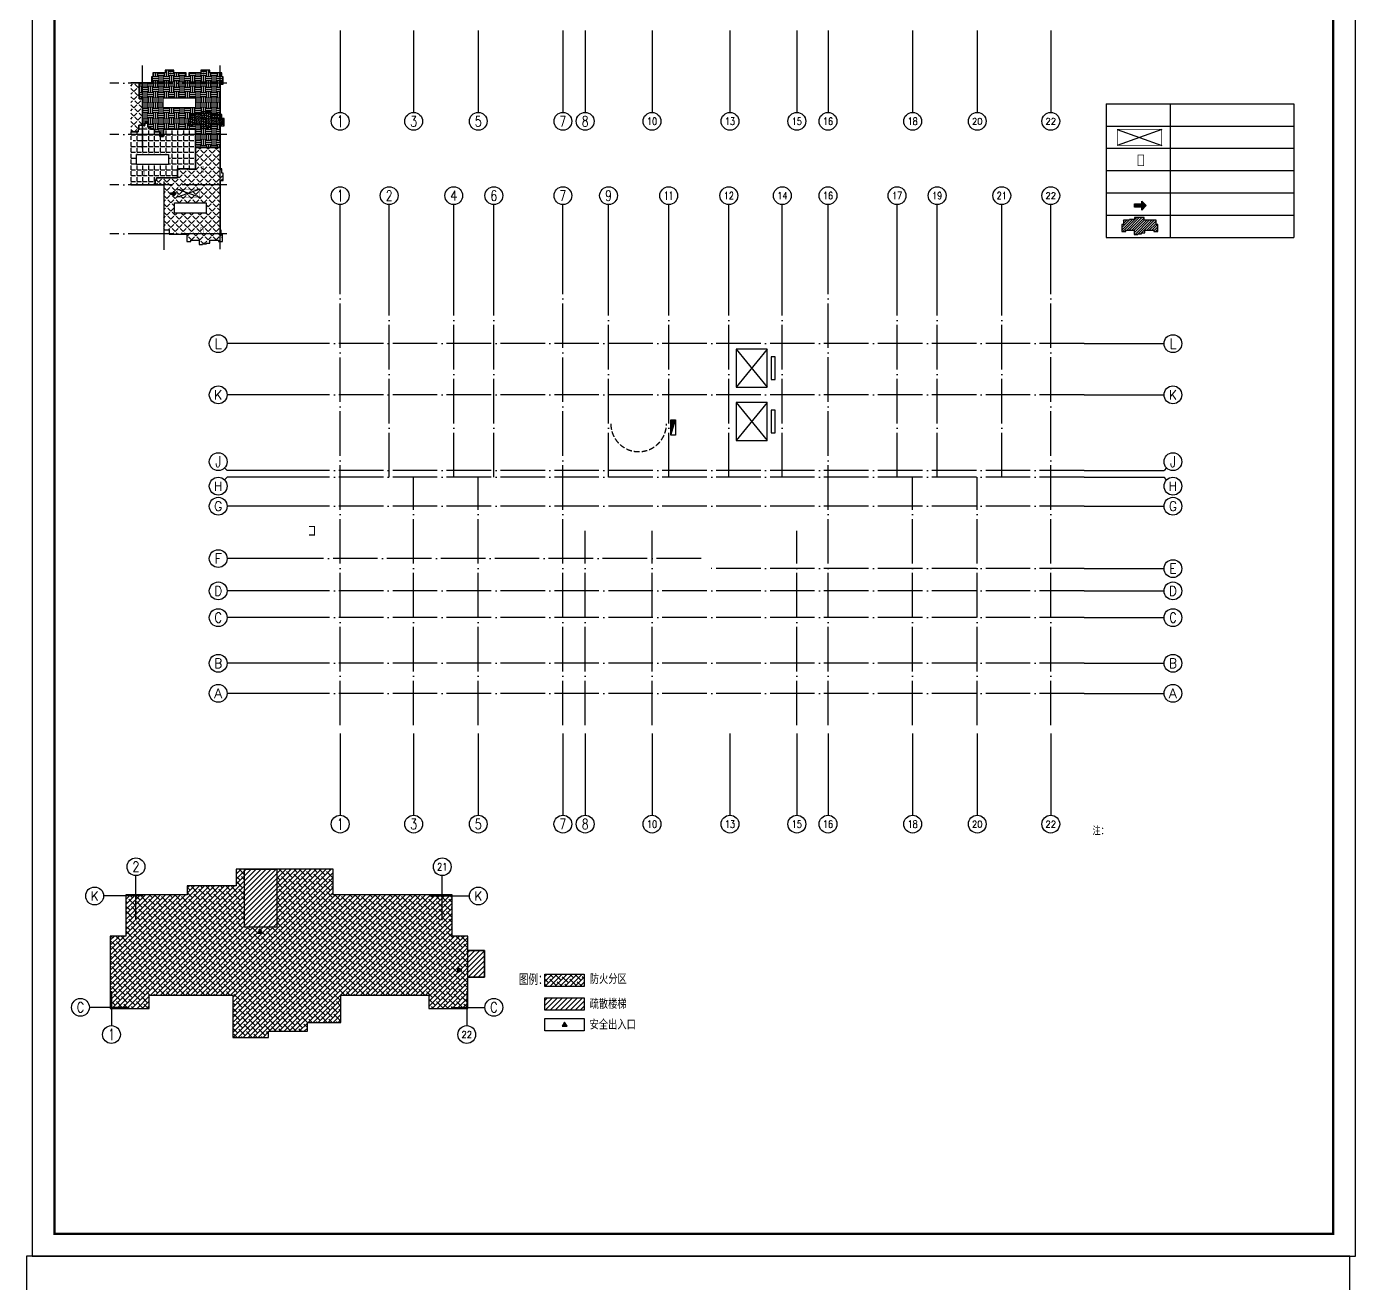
# Model space of a CAD drawing. Extents: x 115549 to 768939, y -502199 to 402497.
# Drawn here: x 181745 to 241397, y 198372 to 254796 of the extents above; entities that cross this region are included whole.
import ezdxf
from ezdxf.enums import TextEntityAlignment as Align

# ---------------------------------------------------------------- set-up
doc = ezdxf.new("R2010")
doc.units = 0
doc.header["$LTSCALE"] = 1000
doc.header["$MEASUREMENT"] = 0
for name, pattern in [('__DASH', [0.35, 0.25, -0.1]), ('_DASH', [0.6, 0.4, -0.2]), ('ACAD_ISO05W100', [34, 24, -3, 0.5, -3, 0.5, -3]), ('DOTE', [2.42, 2, -0.2, 0.02, -0.2])]:
    doc.linetypes.add(name, pattern=pattern)
for name, color, linetype in [('00--car', 8, 'Continuous'), ('AXIS', 3, 'Continuous'), ('AXIS_TEXT', 7, 'Continuous'), ('DOTE', 16, 'DOTE'), ('EQUIP_消火栓', 7, 'Continuous'), ('EVTR', 2, 'Continuous'), ('F防火分区线', 6, 'Continuous'), ('PUB_TEXT', 7, 'Continuous'), ('PUB_TITLE', 4, 'Continuous'), ('地库文字', 7, 'Continuous'), ('建筑-填充', 8, 'Continuous'), ('建筑-房间名称', 3, 'Continuous'), ('建筑-看线', 33, 'Continuous'), ('疏散出入口', 51, 'Continuous'), ('窗口线', 7, 'Continuous'), ('防火分区示意图', 2, 'Continuous')]:
    doc.layers.add(name, color=color, linetype=linetype)
doc.layers.add('_0', color=7, linetype='Continuous', lineweight=9)
doc.layers.add('WALL', color=150, linetype='Continuous', lineweight=30)
doc.styles.add('22#-平立剖面图_t3$0$X', font='HNSJY-07', dxfattribs={"width": 0.8, "bigfont": 'HNSJY-HZ'})
doc.styles.add('_TCH_AXIS', font='COMPLEX', dxfattribs={"bigfont": 'GBCBIG'})
doc.styles.add('COMPLEX', font='COMPLEX')
doc.styles.add('HNSJY', font='hnsjy-07.shx', dxfattribs={"width": 0.8, "bigfont": 'hnsjy-hz.shx'})
pattern_1 = [(45, (4767.48, 71213.71), (-112.2532, 112.2532), [])]
pattern_2 = [(45, (86910.14, 115567.22), (-185.2178, 185.2178), [190.5, -71.4375]), (135, (86910.14, 115567.22), (-185.2178, -185.2178), [190.5, -71.4375])]

# ---------------------------------------------------------------- blocks, each defined once
blk = doc.blocks.new('_AXISO')
blk.add_circle((0, 0), 0.5)
at = {"layer": 'AXIS_TEXT', "style": 'COMPLEX', "width": 1.041667}
blk.add_attdef('A', text='', height=0.56, dxfattribs=at).set_placement((-0.25, -0.28), (0.25, -0.28), align=Align.FIT)
blk = doc.blocks.new('$TwtSys$00000434')
for p, q in [((-0.5, 0.5), (-0.5, -0.5)), ((-0.5, -0.5), (0.5, 0.5)), ((0.5, 0.5), (-0.5, 0.5)), ((0.5, -0.5), (0.5, 0.5)), ((-0.5, -0.5), (0.5, -0.5))]:
    blk.add_line(p, q)
blk.add_solid([(0.5, -0.5), (0.5, 0.5), (-0.5, -0.5)])

msp = doc.modelspace()

# ---------------------------------------------------------------- hatches: boundary and pattern name
at = {"layer": '00--car'}
h = msp.add_hatch(dxfattribs=at)
h.set_pattern_fill('EARTH', color=8, scale=75)
h.set_pattern_definition([(0, (85031.66, 96166.95), (238.125, 238.125), [238.125, -238.125]), (0, (85031.66, 96256.25), (238.125, 238.125), [238.125, -238.125]), (0, (85031.66, 96345.55), (238.125, 238.125), [238.125, -238.125]), (90, (85061.43, 96375.3), (-238.125, 238.125), [238.125, -238.125]), (90, (85150.72, 96375.3), (-238.125, 238.125), [238.125, -238.125]), (90, (85240.02, 96375.3), (-238.125, 238.125), [238.125, -238.125])])
h.paths.add_polyline_path([(187880.1, 251601), (189325.1, 251601), (189325.1, 251142.3), (187880.1, 251142.3)], flags=16)
h.paths.add_polyline_path([(190445.5, 252213.9), (190574.6, 252213.9), (190574.6, 252538.9), (190509.6, 252538.9), (190509.6, 252723.9), (189974.6, 252723.9), (189974.6, 252843.9), (189569.6, 252843.9), (189569.6, 252723.9), (189022.1, 252723.9), (189022.1, 252543.9), (188907.1, 252543.9), (188907.1, 252723.9), (188354.6, 252723.9), (188354.6, 252838.9), (187959.6, 252838.9), (187959.6, 252723.9), (187407.1, 252723.9), (187407.1, 252543.9), (187354.6, 252543.9), (187354.6, 252262.9), (186795.6, 252262.9), (186795.6, 251557.9), (186950.6, 251557.9), (186950.6, 250448.9), (186943, 250448.9), (186943, 250376.6), (187013, 250376.4), (187013, 250351.6), (187053, 250351.6), (187053, 250486.1), (187193, 250486.1), (187193, 250276.4), (187303, 250276.4), (187303, 250187.9), (187493, 250187.9), (187493, 250066.5), (187728, 250066.4), (187728, 249861.5), (187895.6, 249861.6), (187895.6, 250187.9), (189335.6, 250187.9), (189335.6, 249372.9), (190445.5, 249372.9), (190445.5, 250342.9), (190618.1, 250342.9), (190618.1, 250667.9), (190508.1, 250667.9), (190508.1, 250852.9), (190445.5, 250852.9)])
h = msp.add_hatch(dxfattribs=at)
h.set_pattern_fill('ANGLE', color=8, scale=75, angle=45)
h.set_pattern_definition(pattern_2)
h.paths.add_polyline_path([(186427.3, 252262.9), (186427.3, 250066.4), (186753, 250066.4), (186753, 250156.6), (186780.5, 250156.6), (186780.5, 250376.6), (186943, 250376.6), (186943, 250448.9), (186950.6, 250448.9), (186950.6, 251557.9), (186795.6, 251557.9), (186795.6, 252262.9)])
h = msp.add_hatch(dxfattribs=at)
h.set_pattern_fill('ANGLE', color=8, scale=75)
h.set_pattern_definition([(0, (86910.14, 115567.22), (0, 261.9375), [190.5, -71.4375]), (90, (86910.14, 115567.22), (-261.9375, 2e-14), [190.5, -71.4375])])
h.paths.add_polyline_path([(186685.7, 248597.9), (188113.8, 248597.9), (188113.8, 249056.7), (186685.7, 249056.7)], flags=16)
h.paths.add_polyline_path([(186427.3, 250066.4), (186427.3, 249718.2), (186532.3, 249680), (186322.3, 249643), (186427.3, 249605.7), (186427.3, 247685.4), (187523, 247685.4), (187523, 247895.4), (187578, 247895.4), (187578, 248002.9), (188525.6, 248002.9), (188525.6, 248407.9), (189038.1, 248407.9), (189038.1, 248397.9), (189335.5, 248397.9), (189335.6, 249372.9), (189335.6, 250187.9), (187895.6, 250187.9), (187895.6, 249861.6), (187728, 249861.5), (187728, 250066.4), (187493, 250066.5), (187493, 250187.9), (187303, 250187.9), (187303, 250276.4), (187193, 250276.4), (187193, 250486.1), (187053, 250486.1), (187053, 250351.6), (187013, 250351.6), (187013, 250376.4), (186943, 250376.6), (186780.5, 250376.6), (186780.5, 250156.6), (186753, 250156.6), (186753, 250066.4)])
h = msp.add_hatch(dxfattribs=at)
h.set_pattern_fill('ANGLE', color=8, scale=75, angle=45)
h.set_pattern_definition(pattern_2)
h.paths.add_polyline_path([(190445.5, 247892.9), (190568.1, 247892.9), (190568.1, 248217.9), (190503.1, 248217.9), (190503.1, 248402.9), (190445.5, 248402.9), (190445.5, 249372.9), (189335.6, 249372.9), (189335.5, 248397.9), (189038.1, 248397.9), (189038.1, 248407.9), (188525.6, 248407.9), (188525.6, 248002.9), (187578, 248002.9), (187578, 247895.4), (187523, 247895.4), (187523, 247685.4), (187903.1, 247685.4), (187903.1, 245677.9), (188150.6, 245677.9), (188150.6, 245477.9), (188938, 245477.9), (188938, 245140.4), (189113, 245140.4), (189113, 245200.4), (189488, 245200.4), (189488, 245010.4), (189648, 245010.4), (189648, 245037.9), (189823, 245037.9), (189823, 245077.9), (189973, 245077.9), (189973, 245200.4), (190368, 245200.4), (190368, 245140.4), (190543, 245140.4), (190543, 245465.4), (190480.5, 245465.4), (190480.5, 245650.4), (190445.5, 245650.4)])
h.paths.add_polyline_path([(188381.5, 246424.2), (189809.9, 246424.2), (189809.9, 246882.9), (188381.5, 246882.9)], flags=16)
at = {"layer": '建筑-填充'}
h = msp.add_hatch(dxfattribs=at)
h.set_pattern_fill('ANSI38', color=256, scale=100, style=0)
h.set_pattern_definition([(45, (4767.48, 71213.71), (-112.2532, 112.2532), []), (135, (4767.48, 71213.71), (-336.7596, 112.2532), [396.875, -238.125])])
h.paths.add_polyline_path([(192979.8, 214366.7), (191529.8, 214366.7), (191529.8, 216966.7), (191154.8, 216966.7), (191154.8, 216216.7), (188954.8, 216216.7), (188954.8, 215816.7), (186204.8, 215816.7), (186204.8, 213966.7), (185504.8, 213966.7), (185504.8, 210716.7), (187254.8, 210716.7), (187254.8, 211316.7), (191004.8, 211316.7), (191004.8, 209416.7), (192604.8, 209416.7), (192604.9, 209691.7), (194354.8, 209691.7), (194354.8, 210091.7), (195854.9, 210091.7), (195854.9, 211316.7), (199804.8, 211316.7), (199804.8, 210716.7), (201554.8, 210716.7), (201554.8, 212116.7), (201554.8, 213316.7), (201554.8, 213966.7), (200854.8, 213966.7), (200854.8, 215816.7), (195505, 215816.7), (195505, 216966.7), (192979.8, 216966.7)])
h = msp.add_hatch(dxfattribs=at)
h.set_pattern_fill('ANSI31', color=256, scale=100, style=0)
h.set_pattern_definition(pattern_1)
h.paths.add_polyline_path([(191529.8, 216966.7), (192979.8, 216966.7), (192979.8, 214366.7), (191529.8, 214366.7)])
for points in [[(192114.6, 214103.1), (192339.6, 214103.1), (192227.1, 214290.6)], [(201093.2, 212555.7), (201093.2, 212330.7), (201280.7, 212443.2)], [(205782.6, 209920.9), (206007.6, 209920.9), (205895.1, 210108.4)]]:
    msp.add_hatch(color=256, dxfattribs=at).paths.add_polyline_path(points)
h = msp.add_hatch(dxfattribs=at)
h.set_pattern_fill('ANSI31', color=256, scale=100, style=0)
h.set_pattern_definition(pattern_1)
h.paths.add_polyline_path([(201554.8, 213316.7), (202304.9, 213316.7), (202304.9, 212116.7), (201554.8, 212116.7)])
h = msp.add_hatch(dxfattribs=at)
h.set_pattern_fill('ANSI38', color=256, scale=100, style=0)
h.set_pattern_definition([(45, (-475415.96, -21062.75), (-112.2532, 112.2532), []), (135, (-475415.96, -21062.75), (-336.759605, 112.2532), [396.875, -238.125])])
h.paths.add_polyline_path([(205013.9, 212250.1), (205013.9, 211698), (206776.3, 211698), (206776.3, 212250.1)])
h = msp.add_hatch(dxfattribs=at)
h.set_pattern_fill('ANSI31', color=256, scale=100, style=0)
h.set_pattern_definition([(45, (-49576.69, 529428.56), (-112.2532, 112.2532), [])])
h.paths.add_polyline_path([(205013.9, 211197.6), (205013.9, 210645.5), (206776.3, 210645.5), (206776.3, 211197.6)])
at = {"layer": '窗口线'}
h = msp.add_hatch(dxfattribs=at)
h.set_pattern_fill('ANSI31', color=256, scale=50)
h.set_pattern_definition([(45, (-125828.23, -262.66), (-56.1266, 56.1266), [])])
h.paths.add_polyline_path([(189578.1, 250967.9), (189578.1, 250892.9), (189358.1, 250892.9), (189358.1, 250852.9), (189083.1, 250852.9), (189083.1, 250667.9), (189013.1, 250667.9), (189013.1, 250342.9), (189188.1, 250342.9), (189188.1, 250402.9), (189563.1, 250402.9), (189563.1, 250212.9), (189723.1, 250212.9), (189723.1, 250240.4), (189898.1, 250240.4), (189898.1, 250280.4), (190048.1, 250280.4), (190048.1, 250402.9), (190443.1, 250402.9), (190443.1, 250342.9), (190618.1, 250342.9), (190618.1, 250482.9), (190618.1, 250602.9), (190618.1, 250667.9), (190508.1, 250667.9), (190508.1, 250852.9), (190013.1, 250852.9), (190013.1, 250967.9)])
h = msp.add_hatch(dxfattribs=at)
h.set_pattern_fill('ANSI31', color=256, scale=50)
h.set_pattern_definition([(45, (-129824.59, -30665.36), (-56.126601, 56.126601), [])])
h.paths.add_polyline_path([(231480.6, 246217.3), (231480.6, 246142.3), (231260.6, 246142.3), (231260.6, 246102.3), (230985.6, 246102.3), (230985.6, 245917.3), (230915.6, 245917.3), (230915.6, 245592.3), (231090.6, 245592.3), (231090.6, 245652.3), (231465.6, 245652.3), (231465.6, 245462.3), (231625.6, 245462.3), (231625.6, 245489.8), (231800.6, 245489.8), (231800.6, 245529.8), (231950.6, 245529.8), (231950.6, 245652.3), (232345.6, 245652.3), (232345.6, 245592.3), (232520.6, 245592.3), (232520.6, 245732.3), (232520.6, 245852.3), (232520.6, 245916.7), (232520.6, 245917.3), (232450.6, 245917.3), (232450.6, 246102.3), (231915.6, 246102.3), (231915.6, 246217.3)])
at = {"layer": '防火分区示意图', "linetype": '_DASH', "ltscale": 5}
for points in [[(188361.2, 247201), (188361.2, 247264.3), (188198.8, 247264.3), (188198.8, 247337.7), (188361.2, 247337.7), (188361.2, 247401), (188461.2, 247301)], [(231808.6, 246559.5), (231808.6, 246686.1), (231483.8, 246686.1), (231483.8, 246832.9), (231808.6, 246832.9), (231808.6, 246959.5), (232008.6, 246759.5)]]:
    msp.add_hatch(color=6, dxfattribs=at).paths.add_polyline_path(points)

# ---------------------------------------------------------------- linework, layer by layer
at = {"color": 3}
for p, q in [((230214.8, 251330.3), (238633.4, 251330.3)), ((230214.8, 251330.3), (230214.8, 245330.3)), ((230214.8, 251330.3), (238633.4, 251330.3)), ((233085.3, 251330.3), (233085.3, 245330.3)), ((238633.4, 251330.3), (238633.4, 245330.3)), ((230214.8, 250330.3), (238633.4, 250330.3)), ((230214.8, 250330.3), (238633.4, 250330.3)), ((230214.8, 249330.3), (238633.4, 249330.3)), ((230214.8, 248330.3), (238633.4, 248330.3)), ((230214.8, 247330.3), (238633.4, 247330.3)), ((230214.8, 246330.3), (238633.4, 246330.3)), ((230214.8, 245330.3), (238633.4, 245330.3))]:
    msp.add_line(p, q, dxfattribs=at)
for points in [[(189578.1, 250967.9), (189578.1, 250892.9), (189358.1, 250892.9), (189358.1, 250852.9), (189083.1, 250852.9), (189083.1, 250667.9), (189013.1, 250667.9), (189013.1, 250342.9), (189188.1, 250342.9), (189188.1, 250402.9), (189563.1, 250402.9), (189563.1, 250212.9), (189723.1, 250212.9), (189723.1, 250240.4), (189898.1, 250240.4), (189898.1, 250280.4), (190048.1, 250280.4), (190048.1, 250402.9), (190443.1, 250402.9), (190443.1, 250342.9), (190618.1, 250342.9), (190618.1, 250482.9), (190618.1, 250482.9), (190618.1, 250602.9), (190618.1, 250602.9), (190618.1, 250667.9), (190508.1, 250667.9), (190508.1, 250852.9), (190013.1, 250852.9), (190013.1, 250967.9)], [(231480.6, 246217.3), (231480.6, 246142.3), (231260.6, 246142.3), (231260.6, 246102.3), (230985.6, 246102.3), (230985.6, 245917.3), (230915.6, 245917.3), (230915.6, 245592.3), (231090.6, 245592.3), (231090.6, 245652.3), (231465.6, 245652.3), (231465.6, 245462.3), (231625.6, 245462.3), (231625.6, 245489.8), (231800.6, 245489.8), (231800.6, 245529.8), (231950.6, 245529.8), (231950.6, 245652.3), (232345.6, 245652.3), (232345.6, 245592.3), (232520.6, 245592.3), (232520.6, 245732.3), (232520.6, 245732.3), (232520.6, 245852.3), (232520.6, 245852.3), (232520.6, 245916.7), (232520.6, 245917.3), (232450.6, 245917.3), (232450.6, 246102.3), (231915.6, 246102.3), (231915.6, 246217.3)], [(191154.8, 216966.7), (191154.8, 216216.7), (188954.8, 216216.7), (188954.8, 215816.7), (186204.8, 215816.7), (186204.8, 213966.7), (185504.8, 213966.7), (185504.8, 210716.7), (187254.8, 210716.7), (187254.8, 211316.7), (191004.8, 211316.7), (191004.8, 209416.7), (192604.8, 209416.7), (192604.9, 209691.7), (194354.8, 209691.7), (194354.8, 210091.7), (195854.9, 210091.7), (195854.9, 211316.7), (199804.8, 211316.7), (199804.8, 210716.7), (201554.8, 210716.7), (201554.8, 212116.7), (202304.9, 212116.7), (202304.9, 213316.7), (201554.8, 213316.7), (201554.8, 213966.7), (200854.8, 213966.7), (200854.8, 215816.7), (195505, 215816.7), (195505, 216966.7)], [(191529.8, 216966.7), (192979.8, 216966.7), (192979.8, 214366.7), (191529.8, 214366.7)], [(201554.8, 213316.7), (202304.9, 213316.7), (202304.9, 212116.7), (201554.8, 212116.7)]]:
    msp.add_lwpolyline(points, close=True)
at = {"linetype": '__DASH'}
msp.add_arc((209221.3, 236962.5), 1250, 180, 0, dxfattribs=at)
at = {"layer": '_0', "color": 0, "const_width": 50}
msp.add_lwpolyline([(194421.3, 232350.8), (194670.8, 232350.8), (194670.8, 231972.4), (194421.3, 231972.4)], dxfattribs=at)
at = {"layer": 'AXIS'}
for p, q in [((195821.3, 254613.6), (195821.3, 250942.9)), ((199121.4, 254613.6), (199121.4, 250942.9)), ((202021.4, 254613.6), (202021.4, 250942.9)), ((205821.4, 254613.6), (205821.4, 250942.9)), ((206821.3, 254613.6), (206821.3, 250942.9)), ((209821.3, 254613.6), (209821.3, 250942.9)), ((213321.3, 254613.6), (213321.3, 250942.9)), ((216321.3, 254613.6), (216321.3, 250942.9)), ((217721.4, 254613.6), (217721.4, 250942.9)), ((221521.4, 254613.6), (221521.3, 250942.9)), ((224421.3, 254613.6), (224421.3, 250942.9)), ((227721.3, 254613.6), (227721.3, 250942.9)), ((195821.3, 242805.3), (195821.3, 246805.3)), ((198021.3, 242805.3), (198021.3, 246805.3)), ((200921.3, 242805.3), (200921.3, 246805.3)), ((202721.3, 242805.3), (202721.3, 246805.3)), ((205821.4, 242805.3), (205821.4, 246805.3)), ((207871.3, 242805.3), (207871.3, 246805.3)), ((210571.3, 242805.3), (210571.3, 246805.3)), ((213271.3, 242805.3), (213271.3, 246805.3)), ((215671.3, 242805.3), (215671.3, 246805.3)), ((217721.4, 242805.3), (217721.4, 246805.3)), ((220821.3, 242805.3), (220821.3, 246805.3)), ((222621.3, 242805.3), (222621.3, 246805.3)), ((225521.3, 242805.3), (225521.3, 246805.3)), ((227721.3, 242805.3), (227721.3, 246805.3)), ((194321.3, 240562.5), (190748.5, 240562.5)), ((229221.3, 240562.5), (232805.2, 240562.5)), ((194321.3, 238262.5), (190748.5, 238262.5)), ((229221.3, 238262.5), (232805.2, 238262.5)), ((190631.4, 234979.6), (190748.5, 234862.5)), ((190631.4, 234445.3), (190748.5, 234562.5)), ((194321.3, 234862.5), (190748.5, 234862.5)), ((194321.3, 234562.5), (190748.5, 234562.5)), ((229221.3, 234862.5), (232805.2, 234862.5)), ((229221.3, 234562.5), (232805.2, 234562.5)), ((232922.3, 234979.6), (232805.2, 234862.5)), ((232922.3, 234445.3), (232805.2, 234562.5)), ((194321.3, 233262.5), (190748.5, 233262.5)), ((229221.3, 233262.5), (232805.2, 233262.5)), ((194321.3, 230912.5), (190748.5, 230912.5)), ((229221.3, 230462.5), (232805.2, 230462.5)), ((194321.3, 229462.5), (190748.5, 229462.5)), ((229221.3, 229462.5), (232805.2, 229462.5)), ((194321.3, 228262.5), (190748.5, 228262.5)), ((229221.3, 228262.5), (232805.2, 228262.5)), ((194321.3, 226212.5), (190748.5, 226212.5)), ((229221.3, 226212.5), (232805.2, 226212.5)), ((194321.3, 224862.5), (190748.5, 224862.5)), ((229221.3, 224862.5), (232805.2, 224862.5)), ((195821.3, 223062.8), (195821.3, 219392)), ((199121.3, 223062.8), (199121.3, 219392)), ((202021.3, 223062.8), (202021.3, 219392)), ((205821.3, 223062.8), (205821.3, 219392)), ((206821.3, 223062.8), (206821.3, 219392)), ((209821.3, 223062.8), (209821.3, 219392)), ((213321.3, 223062.8), (213321.3, 219392)), ((216321.3, 223062.8), (216321.3, 219392)), ((217721.3, 223062.8), (217721.3, 219392)), ((221521.3, 223062.8), (221521.3, 219392)), ((224421.3, 223062.8), (224421.3, 219392)), ((227721.3, 223062.8), (227721.3, 219392)), ((186654.8, 214678.5), (186654.8, 216678.5)), ((200404.8, 214678.5), (200404.8, 216678.5)), ((186985.9, 215766.7), (185199.5, 215766.7)), ((199832.9, 215766.7), (201624.9, 215766.7)), ((185554.8, 211498.8), (185554.8, 209945.1)), ((201504.9, 211498.8), (201504.9, 209945.1)), ((186348.8, 210766.7), (184562.5, 210766.7)), ((200809.9, 210766.7), (202321.8, 210766.7))]:
    msp.add_line(p, q, dxfattribs=at)
at = {"layer": 'DOTE'}
for p, q in [((186954.3, 249343.6), (186954.3, 253047.9)), ((190434.3, 244800.8), (190434.3, 253047.9)), ((190728.9, 252253.5), (185488.1, 252253.5)), ((190729.4, 249943.5), (185487.6, 249943.5)), ((190729.4, 247690.4), (185487.6, 247690.4)), ((187921.8, 244778.3), (187921.8, 247842.9)), ((190728.9, 245498.5), (185488.1, 245498.5)), ((195821.3, 223427), (195821.3, 242805.3)), ((198021.3, 234562.5), (198021.3, 242805.3)), ((200921.3, 234562.5), (200921.3, 242805.3)), ((202721.3, 234562.5), (202721.3, 242805.3)), ((205821.3, 223427.1), (205821.4, 242805.4)), ((207871.3, 234562.5), (207871.3, 242805.3)), ((210571.3, 234562.5), (210571.3, 242805.3)), ((213271.3, 234562.5), (213271.3, 242805.3)), ((215671.3, 234562.5), (215671.3, 242805.3)), ((217721.3, 223427.2), (217721.4, 242805.5)), ((220821.3, 234562.5), (220821.3, 242805.3)), ((222621.3, 234562.4), (222621.3, 242805.3)), ((225521.3, 234562.5), (225521.3, 242855.1)), ((227721.3, 223427.3), (227721.3, 242805.6)), ((229221.3, 240562.5), (194321.3, 240562.5)), ((229221.3, 238262.5), (194321.3, 238262.5)), ((229221.3, 234862.5), (194321.3, 234862.5)), ((229221.3, 234562.5), (194321.3, 234562.5)), ((199121.3, 223427), (199121.4, 234562.5)), ((202021.3, 223427), (202021.4, 234562.5)), ((221521.3, 223427.2), (221521.3, 234562.5)), ((224421.3, 223427.2), (224421.3, 234562.5)), ((229221.3, 233262.5), (194321.3, 233262.5)), ((206821.3, 223427.1), (206821.3, 232162.5)), ((209821.3, 223427.1), (209821.3, 232162.5)), ((216321.3, 223427.2), (216321.3, 232162.5)), ((212021.3, 230912.5), (194321.3, 230912.5)), ((229221.3, 230462.5), (212321.3, 230462.5)), ((229221.3, 229462.5), (194321.3, 229462.5)), ((229221.3, 228262.5), (194321.3, 228262.5)), ((229221.3, 226212.5), (194321.3, 226212.5)), ((229221.3, 224862.5), (194321.3, 224862.5))]:
    msp.add_line(p, q, dxfattribs=at)
at = {"layer": 'EVTR'}
for p, q in [((214996.3, 240312.5), (213596.3, 240312.5)), ((213596.3, 240312.5), (213596.3, 238612.5)), ((214996.3, 240312.5), (213596.3, 238612.5)), ((213596.3, 240312.5), (214996.3, 238612.5)), ((214996.3, 238612.5), (214996.3, 240312.5)), ((215346.3, 239972.5), (215171.3, 239972.5)), ((215171.3, 239972.5), (215171.3, 238952.5)), ((215346.3, 238952.5), (215346.3, 239972.5)), ((213596.3, 238612.5), (214996.3, 238612.5)), ((215171.3, 238952.5), (215346.3, 238952.5)), ((214996.3, 237912.5), (213596.3, 237912.5)), ((213596.3, 237912.5), (213596.3, 236212.5)), ((214996.3, 237912.5), (213596.3, 236212.5)), ((213596.3, 237912.5), (214996.3, 236212.5)), ((214996.3, 236212.5), (214996.3, 237912.5)), ((215346.3, 237572.5), (215171.3, 237572.5)), ((215171.3, 237572.5), (215171.3, 236552.5)), ((215346.3, 236552.5), (215346.3, 237572.5)), ((215171.3, 236552.5), (215346.3, 236552.5)), ((213596.3, 236212.5), (214996.3, 236212.5))]:
    msp.add_line(p, q, dxfattribs=at)
at = {"layer": 'F防火分区线', "linetype": 'ACAD_ISO05W100', "ltscale": 0.1, "const_width": 5}
msp.add_lwpolyline([(186427.3, 252277.1), (186795.6, 252262.9), (187354.6, 252262.9), (187354.6, 252543.9), (187407.1, 252543.9), (187407.1, 252723.9), (187959.6, 252723.9), (187959.6, 252838.9), (188354.6, 252838.9), (188354.6, 252723.9), (188907.1, 252723.9), (188907.1, 252543.9), (189022.1, 252543.9), (189022.1, 252723.9), (189569.6, 252723.9), (189569.6, 252843.9), (189974.6, 252843.9), (189974.6, 252723.9), (190509.6, 252723.9), (190509.6, 252538.9), (190574.6, 252538.9), (190574.6, 252213.9), (190445.5, 252213.9), (190445.5, 250852.9), (190508.1, 250852.9), (190508.1, 250667.9), (190618.1, 250667.9), (190618.1, 250342.9), (190445.5, 250342.9), (190445.5, 249372.9), (190445.5, 248402.9), (190503.1, 248402.9), (190503.1, 248217.9), (190568.1, 248217.9), (190568.1, 247892.9), (190445.5, 247892.9), (190445.5, 245650.4), (190480.5, 245650.4), (190480.5, 245465.4), (190543, 245465.4), (190543, 245140.4), (190368, 245140.4), (190368, 245200.4), (189973, 245200.4), (189973, 245077.9), (189823, 245077.9), (189823, 245037.9), (189648, 245037.9), (189648, 245010.4), (189488, 245010.4), (189488, 245200.4), (189113, 245200.4), (189113, 245140.4), (188938, 245140.4), (188938, 245477.9), (188150.6, 245477.9), (188150.6, 245677.9), (187903.1, 245677.9), (187903.1, 247685.4), (187523, 247685.4), (186427.3, 247685.4)], dxfattribs=at)
at = {"layer": 'F防火分区线'}
for points in [[(190445.5, 252213.9), (190574.6, 252213.9), (190574.6, 252538.9), (190509.6, 252538.9), (190509.6, 252723.9), (189974.6, 252723.9), (189974.6, 252843.9), (189569.6, 252843.9), (189569.6, 252723.9), (189022.1, 252723.9), (189022.1, 252543.9), (188907.1, 252543.9), (188907.1, 252723.9), (188354.6, 252723.9), (188354.6, 252838.9), (187959.6, 252838.9), (187959.6, 252723.9), (187407.1, 252723.9), (187407.1, 252543.9), (187354.6, 252543.9), (187354.6, 252262.9), (186795.6, 252262.9), (186795.6, 251557.9), (186950.6, 251557.9), (186950.6, 250448.9), (186943, 250448.9), (186943, 250376.6), (187013, 250376.4), (187013, 250351.6), (187053, 250351.6), (187053, 250486.1), (187193, 250486.1), (187193, 250276.4), (187303, 250276.4), (187303, 250187.9), (187493, 250187.9), (187493, 250066.5), (187728, 250066.4), (187728, 249861.5), (187895.6, 249861.6), (187895.6, 250187.9), (189335.6, 250187.9), (189335.6, 249372.9), (190445.5, 249372.9), (190445.5, 250342.9), (190618.1, 250342.9), (190618.1, 250667.9), (190508.1, 250667.9), (190508.1, 250852.9), (190445.5, 250852.9)], [(190445.5, 247892.9), (190568.1, 247892.9), (190568.1, 248217.9), (190503.1, 248217.9), (190503.1, 248402.9), (190445.5, 248402.9), (190445.5, 249372.9), (189335.6, 249372.9), (189335.5, 248397.9), (189038.1, 248397.9), (189038.1, 248407.9), (188525.6, 248407.9), (188525.6, 248002.9), (187578, 248002.9), (187578, 247895.4), (187523, 247895.4), (187523, 247685.4), (187903.1, 247685.4), (187903.1, 245677.9), (188150.6, 245677.9), (188150.6, 245477.9), (188938, 245477.9), (188938, 245140.4), (189113, 245140.4), (189113, 245200.4), (189488, 245200.4), (189488, 245010.4), (189648, 245010.4), (189648, 245037.9), (189823, 245037.9), (189823, 245077.9), (189973, 245077.9), (189973, 245200.4), (190368, 245200.4), (190368, 245140.4), (190543, 245140.4), (190543, 245465.4), (190480.5, 245465.4), (190480.5, 245650.4), (190445.5, 245650.4)]]:
    msp.add_lwpolyline(points, close=True, dxfattribs=at)
at = {"layer": 'F防火分区线', "linetype": 'ByBlock'}
for points in [[(186427.3, 250066.4), (186753, 250066.4), (186753, 250156.6), (186780.5, 250156.6), (186780.5, 250376.6), (186943, 250376.6), (186943, 250448.9), (186950.6, 250448.9), (186950.6, 251557.9), (186795.6, 251557.9), (186795.6, 252262.9), (186427.3, 252262.9)], [(186427.3, 247685.4), (187523, 247685.4), (187523, 247895.4), (187578, 247895.4), (187578, 248002.9), (188525.6, 248002.9), (188525.6, 248407.9), (189038.1, 248407.9), (189038.1, 248397.9), (189335.5, 248397.9), (189335.6, 249372.9), (189335.6, 250187.9), (187895.6, 250187.9), (187895.6, 249861.6), (187728, 249861.5), (187728, 250066.4), (187493, 250066.5), (187493, 250187.9), (187303, 250187.9), (187303, 250276.4), (187193, 250276.4), (187193, 250486.1), (187053, 250486.1), (187053, 250351.6), (187013, 250351.6), (187013, 250376.4), (186943, 250376.6), (186780.5, 250376.6), (186780.5, 250156.6), (186753, 250156.6), (186753, 250066.4), (186427.3, 250066.4)]]:
    msp.add_lwpolyline(points, dxfattribs=at)
at = {"layer": 'PUB_TITLE'}
for points in [[(181997.4, 199597.5), (241397.4, 199597.5), (241397.4, 283697.5), (181997.4, 283697.5)], [(181745.2, 115497.5), (241145.2, 115497.5), (241145.2, 199597.5), (181745.2, 199597.5)]]:
    msp.add_lwpolyline(points, close=True, dxfattribs=at)
at = {"layer": 'PUB_TITLE', "const_width": 100}
msp.add_lwpolyline([(182997.4, 200597.5), (240397.4, 200597.5), (240397.4, 281197.5), (182997.4, 281197.5)], close=True, dxfattribs=at)
at = {"layer": 'WALL'}
for points in [[(192114.6, 214103.1), (192339.6, 214103.1), (192227.1, 214290.6), (192114.6, 214103.1)], [(201093.2, 212555.7), (201093.2, 212330.7), (201280.7, 212443.2), (201093.2, 212555.7)], [(205782.6, 209920.9), (206007.6, 209920.9), (205895.1, 210108.4), (205782.6, 209920.9)]]:
    msp.add_lwpolyline(points, dxfattribs=at)
at = {"layer": '地库文字', "color": 142}
for points in [[(187880.1, 251601), (189325.1, 251601), (189325.1, 251142.3), (187880.1, 251142.3)], [(186685.7, 249056.7), (188113.8, 249056.7), (188113.8, 248597.9), (186685.7, 248597.9)], [(188381.5, 246882.9), (189809.9, 246882.9), (189809.9, 246424.2), (188381.5, 246424.2)]]:
    msp.add_lwpolyline(points, close=True, dxfattribs=at)
at = {"layer": '建筑-看线', "linetype": 'ByBlock'}
for points in [[(205013.9, 212250.1), (206776.3, 212250.1), (206776.3, 211698), (205013.9, 211698)], [(205013.9, 211197.6), (206776.3, 211197.6), (206776.3, 210645.5), (205013.9, 210645.5)], [(205013.9, 210269), (206776.3, 210269), (206776.3, 209716.9), (205013.9, 209716.9)]]:
    msp.add_lwpolyline(points, close=True, dxfattribs=at)
at = {"layer": '疏散出入口'}
for p, q in [((230704.9, 250179.5), (232704.9, 249459.5)), ((232704.9, 250179.5), (230704.9, 249459.5)), ((188523.1, 247492.9), (189523.1, 247132.9)), ((189523.1, 247492.9), (188523.1, 247132.9))]:
    msp.add_line(p, q, dxfattribs=at)
at = {"layer": '疏散出入口', "linetype": '__DASH', "ltscale": 3}
for points, const_width in [([(188217.6, 252829.1), (188342.6, 252829.1), (188342.6, 252589.1), (188217.6, 252589.1)], 15), ([(189582.6, 252829.1), (189707.6, 252829.1), (189707.6, 252589.1), (189582.6, 252589.1)], 15), ([(189626.3, 250958.2), (189751.3, 250958.2), (189751.3, 250718.2), (189626.3, 250718.2)], 15), ([(187055.6, 250480.9), (187185.6, 250480.9), (187185.6, 250281.4), (187055.6, 250281.4)], 15), ([(230704.9, 250179.5), (232704.9, 250179.5), (232704.9, 249459.5), (230704.9, 249459.5)], 30), ([(231636.3, 249028.4), (231886.3, 249028.4), (231886.3, 248548.4), (231636.3, 248548.4)], 30), ([(186905.6, 248310.6), (187035.6, 248310.6), (187035.6, 248111.1), (186905.6, 248111.1)], 15), ([(189576.3, 248506.2), (189701.3, 248506.2), (189701.3, 248266.2), (189576.3, 248266.2)], 15), ([(188523.1, 247492.9), (189523.1, 247492.9), (189523.1, 247132.9), (188523.1, 247132.9)], 15), ([(189551.2, 245757.1), (189676.2, 245757.1), (189676.2, 245517.1), (189551.2, 245517.1)], 15)]:
    msp.add_lwpolyline(points, close=True, dxfattribs=dict(at, const_width=const_width))
at = {"layer": '防火分区示意图', "color": 6}
for points in [[(188361.2, 247201), (188361.2, 247264.3), (188198.8, 247264.3), (188198.8, 247337.7), (188361.2, 247337.7), (188361.2, 247401), (188461.2, 247301), (188361.2, 247201)], [(231808.6, 246559.5), (231808.6, 246686.1), (231483.8, 246686.1), (231483.8, 246832.9), (231808.6, 246832.9), (231808.6, 246959.5), (232008.6, 246759.5), (231808.6, 246559.5)]]:
    msp.add_lwpolyline(points, dxfattribs=at)

# ---------------------------------------------------------------- block references
at = {"layer": 'AXIS'}
ref = msp.add_blockref('_AXISO', (195821.3, 250542.9), dxfattribs=dict(at, xscale=800, yscale=800, zscale=800))
ref.add_attrib('A', '1', dxfattribs={"layer": 'AXIS_TEXT', "height": 514.7, "style": '_TCH_AXIS'}).set_placement((195711, 250285.5), (195931.6, 250285.5), align=Align.FIT)
ref = msp.add_blockref('_AXISO', (199121.4, 250542.9), dxfattribs=dict(at, xscale=800, yscale=800, zscale=800))
ref.add_attrib('A', '3', dxfattribs={"layer": 'AXIS_TEXT', "height": 465.9, "style": '_TCH_AXIS'}).set_placement((198966, 250309.9), (199276.7, 250309.9), align=Align.FIT)
ref = msp.add_blockref('_AXISO', (202021.4, 250542.9), dxfattribs=dict(at, xscale=800, yscale=800, zscale=800))
ref.add_attrib('A', '5', dxfattribs={"layer": 'AXIS_TEXT', "height": 465.9, "style": '_TCH_AXIS'}).set_placement((201866, 250309.9), (202176.7, 250309.9), align=Align.FIT)
ref = msp.add_blockref('_AXISO', (205821.4, 250542.9), dxfattribs=dict(at, xscale=800, yscale=800, zscale=800))
ref.add_attrib('A', '7', dxfattribs={"layer": 'AXIS_TEXT', "height": 465.9, "style": '_TCH_AXIS'}).set_placement((205666, 250309.9), (205976.7, 250309.9), align=Align.FIT)
ref = msp.add_blockref('_AXISO', (206821.3, 250542.9), dxfattribs=dict(at, xscale=800, yscale=800, zscale=800))
ref.add_attrib('A', '8', dxfattribs={"layer": 'AXIS_TEXT', "height": 465.9, "style": '_TCH_AXIS'}).set_placement((206666, 250309.9), (206976.6, 250309.9), align=Align.FIT)
ref = msp.add_blockref('_AXISO', (209821.3, 250542.9), dxfattribs=dict(at, xscale=800, yscale=800, zscale=800))
ref.add_attrib('A', '10', dxfattribs={"layer": 'AXIS_TEXT', "height": 328.45, "style": '_TCH_AXIS'}).set_placement((209594.6, 250378.6), (210048.1, 250378.6), align=Align.FIT)
ref = msp.add_blockref('_AXISO', (213321.3, 250542.9), dxfattribs=dict(at, xscale=800, yscale=800, zscale=800))
ref.add_attrib('A', '13', dxfattribs={"layer": 'AXIS_TEXT', "height": 328.45, "style": '_TCH_AXIS'}).set_placement((213094.5, 250378.6), (213548.1, 250378.6), align=Align.FIT)
ref = msp.add_blockref('_AXISO', (216321.3, 250542.9), dxfattribs=dict(at, xscale=800, yscale=800, zscale=800))
ref.add_attrib('A', '15', dxfattribs={"layer": 'AXIS_TEXT', "height": 328.45, "style": '_TCH_AXIS'}).set_placement((216094.5, 250378.6), (216548.1, 250378.6), align=Align.FIT)
ref = msp.add_blockref('_AXISO', (217721.4, 250542.9), dxfattribs=dict(at, xscale=800, yscale=800, zscale=800))
ref.add_attrib('A', '16', dxfattribs={"layer": 'AXIS_TEXT', "height": 328.45, "style": '_TCH_AXIS'}).set_placement((217494.6, 250378.6), (217948.1, 250378.6), align=Align.FIT)
ref = msp.add_blockref('_AXISO', (221521.3, 250542.9), dxfattribs=dict(at, xscale=800, yscale=800, zscale=800))
ref.add_attrib('A', '18', dxfattribs={"layer": 'AXIS_TEXT', "height": 328.45, "style": '_TCH_AXIS'}).set_placement((221294.6, 250378.6), (221748.1, 250378.6), align=Align.FIT)
ref = msp.add_blockref('_AXISO', (224421.3, 250542.9), dxfattribs=dict(at, xscale=800, yscale=800, zscale=800))
ref.add_attrib('A', '20', dxfattribs={"layer": 'AXIS_TEXT', "height": 294.28, "style": '_TCH_AXIS'}).set_placement((224183.1, 250395.7), (224659.6, 250395.7), align=Align.FIT)
ref = msp.add_blockref('_AXISO', (227721.3, 250542.9), dxfattribs=dict(at, xscale=800, yscale=800, zscale=800))
ref.add_attrib('A', '22', dxfattribs={"layer": 'AXIS_TEXT', "height": 294.28, "style": '_TCH_AXIS'}).set_placement((227483.1, 250395.7), (227959.6, 250395.7), align=Align.FIT)
ref = msp.add_blockref('_AXISO', (195821.3, 247205.3), dxfattribs=dict(at, xscale=800, yscale=800, zscale=800))
ref.add_attrib('A', '1', dxfattribs={"layer": 'AXIS_TEXT', "height": 514.7, "style": '_TCH_AXIS'}).set_placement((195711, 246947.9), (195931.6, 246947.9), align=Align.FIT)
ref = msp.add_blockref('_AXISO', (198021.3, 247205.3), dxfattribs=dict(at, xscale=800, yscale=800, zscale=800))
ref.add_attrib('A', '2', dxfattribs={"layer": 'AXIS_TEXT', "height": 465.9, "style": '_TCH_AXIS'}).set_placement((197866, 246972.3), (198176.6, 246972.3), align=Align.FIT)
ref = msp.add_blockref('_AXISO', (200921.3, 247205.3), dxfattribs=dict(at, xscale=800, yscale=800, zscale=800))
ref.add_attrib('A', '4', dxfattribs={"layer": 'AXIS_TEXT', "height": 445.4, "style": '_TCH_AXIS'}).set_placement((200751.6, 246982.6), (201091, 246982.6), align=Align.FIT)
ref = msp.add_blockref('_AXISO', (202721.3, 247205.3), dxfattribs=dict(at, xscale=800, yscale=800, zscale=800))
ref.add_attrib('A', '6', dxfattribs={"layer": 'AXIS_TEXT', "height": 465.9, "style": '_TCH_AXIS'}).set_placement((202566, 246972.3), (202876.6, 246972.3), align=Align.FIT)
ref = msp.add_blockref('_AXISO', (205821.4, 247205.3), dxfattribs=dict(at, xscale=800, yscale=800, zscale=800))
ref.add_attrib('A', '7', dxfattribs={"layer": 'AXIS_TEXT', "height": 465.9, "style": '_TCH_AXIS'}).set_placement((205666, 246972.3), (205976.7, 246972.3), align=Align.FIT)
ref = msp.add_blockref('_AXISO', (207871.3, 247205.3), dxfattribs=dict(at, xscale=800, yscale=800, zscale=800))
ref.add_attrib('A', '9', dxfattribs={"layer": 'AXIS_TEXT', "height": 465.9, "style": '_TCH_AXIS'}).set_placement((207716, 246972.3), (208026.6, 246972.3), align=Align.FIT)
ref = msp.add_blockref('_AXISO', (210571.3, 247205.3), dxfattribs=dict(at, xscale=800, yscale=800, zscale=800))
ref.add_attrib('A', '11', dxfattribs={"layer": 'AXIS_TEXT', "height": 368.76, "style": '_TCH_AXIS'}).set_placement((210360.6, 247020.9), (210782, 247020.9), align=Align.FIT)
ref = msp.add_blockref('_AXISO', (213271.3, 247205.3), dxfattribs=dict(at, xscale=800, yscale=800, zscale=800))
ref.add_attrib('A', '12', dxfattribs={"layer": 'AXIS_TEXT', "height": 328.45, "style": '_TCH_AXIS'}).set_placement((213044.5, 247041.1), (213498.1, 247041.1), align=Align.FIT)
ref = msp.add_blockref('_AXISO', (215671.3, 247205.3), dxfattribs=dict(at, xscale=800, yscale=800, zscale=800))
ref.add_attrib('A', '14', dxfattribs={"layer": 'AXIS_TEXT', "height": 314.07, "style": '_TCH_AXIS'}).set_placement((215439.5, 247048.2), (215903.1, 247048.2), align=Align.FIT)
ref = msp.add_blockref('_AXISO', (217721.4, 247205.3), dxfattribs=dict(at, xscale=800, yscale=800, zscale=800))
ref.add_attrib('A', '16', dxfattribs={"layer": 'AXIS_TEXT', "height": 328.45, "style": '_TCH_AXIS'}).set_placement((217494.6, 247041.1), (217948.1, 247041.1), align=Align.FIT)
ref = msp.add_blockref('_AXISO', (220821.3, 247205.3), dxfattribs=dict(at, xscale=800, yscale=800, zscale=800))
ref.add_attrib('A', '17', dxfattribs={"layer": 'AXIS_TEXT', "height": 328.45, "style": '_TCH_AXIS'}).set_placement((220594.5, 247041.1), (221048.1, 247041.1), align=Align.FIT)
ref = msp.add_blockref('_AXISO', (222621.3, 247205.3), dxfattribs=dict(at, xscale=800, yscale=800, zscale=800))
ref.add_attrib('A', '19', dxfattribs={"layer": 'AXIS_TEXT', "height": 328.45, "style": '_TCH_AXIS'}).set_placement((222394.5, 247041.1), (222848.1, 247041.1), align=Align.FIT)
ref = msp.add_blockref('_AXISO', (225521.3, 247205.3), dxfattribs=dict(at, xscale=800, yscale=800, zscale=800))
ref.add_attrib('A', '21', dxfattribs={"layer": 'AXIS_TEXT', "height": 328.45, "style": '_TCH_AXIS'}).set_placement((225294.5, 247041.1), (225748.1, 247041.1), align=Align.FIT)
ref = msp.add_blockref('_AXISO', (227721.3, 247205.3), dxfattribs=dict(at, xscale=800, yscale=800, zscale=800))
ref.add_attrib('A', '22', dxfattribs={"layer": 'AXIS_TEXT', "height": 294.28, "style": '_TCH_AXIS'}).set_placement((227483.1, 247058.1), (227959.6, 247058.1), align=Align.FIT)
ref = msp.add_blockref('_AXISO', (190348.5, 240562.5), dxfattribs=dict(at, xscale=800, yscale=800, zscale=800))
ref.add_attrib('A', 'L', dxfattribs={"layer": 'AXIS_TEXT', "height": 455.7, "style": '_TCH_AXIS'}).set_placement((190185.8, 240334.6), (190511.3, 240334.6), align=Align.FIT)
ref = msp.add_blockref('_AXISO', (233205.2, 240562.5), dxfattribs=dict(at, xscale=800, yscale=800, zscale=800))
ref.add_attrib('A', 'L', dxfattribs={"layer": 'AXIS_TEXT', "height": 455.7, "style": '_TCH_AXIS'}).set_placement((233042.4, 240334.6), (233367.9, 240334.6), align=Align.FIT)
ref = msp.add_blockref('_AXISO', (190348.5, 238262.5), dxfattribs=dict(at, xscale=800, yscale=800, zscale=800))
ref.add_attrib('A', 'K', dxfattribs={"layer": 'AXIS_TEXT', "height": 415.3, "style": '_TCH_AXIS'}).set_placement((190160.7, 238054.9), (190536.4, 238054.9), align=Align.FIT)
ref = msp.add_blockref('_AXISO', (233205.2, 238262.5), dxfattribs=dict(at, xscale=800, yscale=800, zscale=800))
ref.add_attrib('A', 'K', dxfattribs={"layer": 'AXIS_TEXT', "height": 415.3, "style": '_TCH_AXIS'}).set_placement((233017.3, 238054.9), (233393, 238054.9), align=Align.FIT)
ref = msp.add_blockref('_AXISO', (190348.5, 235262.5), dxfattribs=dict(at, xscale=800, yscale=800, zscale=800))
ref.add_attrib('A', 'J', dxfattribs={"layer": 'AXIS_TEXT', "height": 496.1, "style": '_TCH_AXIS'}).set_placement((190218.6, 235014.5), (190478.5, 235014.5), align=Align.FIT)
ref = msp.add_blockref('_AXISO', (233205.2, 235262.5), dxfattribs=dict(at, xscale=800, yscale=800, zscale=800))
ref.add_attrib('A', 'J', dxfattribs={"layer": 'AXIS_TEXT', "height": 496.1, "style": '_TCH_AXIS'}).set_placement((233075.3, 235014.5), (233335.1, 235014.5), align=Align.FIT)
ref = msp.add_blockref('_AXISO', (190348.5, 234162.5), dxfattribs=dict(at, xscale=800, yscale=800, zscale=800))
ref.add_attrib('A', 'H', dxfattribs={"layer": 'AXIS_TEXT', "height": 405.5, "style": '_TCH_AXIS'}).set_placement((190155.4, 233959.7), (190541.6, 233959.7), align=Align.FIT)
ref = msp.add_blockref('_AXISO', (233205.2, 234162.5), dxfattribs=dict(at, xscale=800, yscale=800, zscale=800))
ref.add_attrib('A', 'H', dxfattribs={"layer": 'AXIS_TEXT', "height": 405.5, "style": '_TCH_AXIS'}).set_placement((233012.1, 233959.7), (233398.3, 233959.7), align=Align.FIT)
ref = msp.add_blockref('_AXISO', (190348.5, 233262.5), dxfattribs=dict(at, xscale=800, yscale=800, zscale=800))
ref.add_attrib('A', 'G', dxfattribs={"layer": 'AXIS_TEXT', "height": 425.2, "style": '_TCH_AXIS'}).set_placement((190166.3, 233049.9), (190530.7, 233049.9), align=Align.FIT)
ref = msp.add_blockref('_AXISO', (233205.2, 233262.5), dxfattribs=dict(at, xscale=800, yscale=800, zscale=800))
ref.add_attrib('A', 'G', dxfattribs={"layer": 'AXIS_TEXT', "height": 425.2, "style": '_TCH_AXIS'}).set_placement((233023, 233049.9), (233387.4, 233049.9), align=Align.FIT)
ref = msp.add_blockref('_AXISO', (190348.5, 230912.5), dxfattribs=dict(at, xscale=800, yscale=800, zscale=800))
ref.add_attrib('A', 'F', dxfattribs={"layer": 'AXIS_TEXT', "height": 445.4, "style": '_TCH_AXIS'}).set_placement((190178.8, 230689.8), (190518.2, 230689.8), align=Align.FIT)
ref = msp.add_blockref('_AXISO', (233205.2, 230462.5), dxfattribs=dict(at, xscale=800, yscale=800, zscale=800))
ref.add_attrib('A', 'E', dxfattribs={"layer": 'AXIS_TEXT', "height": 445.4, "style": '_TCH_AXIS'}).set_placement((233035.5, 230239.8), (233374.9, 230239.8), align=Align.FIT)
ref = msp.add_blockref('_AXISO', (190348.5, 229462.5), dxfattribs=dict(at, xscale=800, yscale=800, zscale=800))
ref.add_attrib('A', 'D', dxfattribs={"layer": 'AXIS_TEXT', "height": 435.3, "style": '_TCH_AXIS'}).set_placement((190172.4, 229244.9), (190524.7, 229244.9), align=Align.FIT)
ref = msp.add_blockref('_AXISO', (233205.2, 229462.5), dxfattribs=dict(at, xscale=800, yscale=800, zscale=800))
ref.add_attrib('A', 'D', dxfattribs={"layer": 'AXIS_TEXT', "height": 435.3, "style": '_TCH_AXIS'}).set_placement((233029, 229244.9), (233381.4, 229244.9), align=Align.FIT)
ref = msp.add_blockref('_AXISO', (190348.5, 228262.5), dxfattribs=dict(at, xscale=800, yscale=800, zscale=800))
ref.add_attrib('A', 'C', dxfattribs={"layer": 'AXIS_TEXT', "height": 455.7, "style": '_TCH_AXIS'}).set_placement((190185.8, 228034.6), (190511.3, 228034.6), align=Align.FIT)
ref = msp.add_blockref('_AXISO', (233205.2, 228262.5), dxfattribs=dict(at, xscale=800, yscale=800, zscale=800))
ref.add_attrib('A', 'C', dxfattribs={"layer": 'AXIS_TEXT', "height": 455.7, "style": '_TCH_AXIS'}).set_placement((233042.4, 228034.6), (233367.9, 228034.6), align=Align.FIT)
ref = msp.add_blockref('_AXISO', (190348.5, 226212.5), dxfattribs=dict(at, xscale=800, yscale=800, zscale=800))
ref.add_attrib('A', 'B', dxfattribs={"layer": 'AXIS_TEXT', "height": 435.3, "style": '_TCH_AXIS'}).set_placement((190172.4, 225994.9), (190524.7, 225994.9), align=Align.FIT)
ref = msp.add_blockref('_AXISO', (233205.2, 226212.5), dxfattribs=dict(at, xscale=800, yscale=800, zscale=800))
ref.add_attrib('A', 'B', dxfattribs={"layer": 'AXIS_TEXT', "height": 435.3, "style": '_TCH_AXIS'}).set_placement((233029, 225994.9), (233381.4, 225994.9), align=Align.FIT)
ref = msp.add_blockref('_AXISO', (190348.5, 224862.5), dxfattribs=dict(at, xscale=800, yscale=800, zscale=800))
ref.add_attrib('A', 'A', dxfattribs={"layer": 'AXIS_TEXT', "height": 425.2, "style": '_TCH_AXIS'}).set_placement((190166.3, 224649.9), (190530.7, 224649.9), align=Align.FIT)
ref = msp.add_blockref('_AXISO', (233205.2, 224862.5), dxfattribs=dict(at, xscale=800, yscale=800, zscale=800))
ref.add_attrib('A', 'A', dxfattribs={"layer": 'AXIS_TEXT', "height": 425.2, "style": '_TCH_AXIS'}).set_placement((233023, 224649.9), (233387.4, 224649.9), align=Align.FIT)
ref = msp.add_blockref('_AXISO', (195821.3, 218992), dxfattribs=dict(at, xscale=800, yscale=800, zscale=800))
ref.add_attrib('A', '1', dxfattribs={"layer": 'AXIS_TEXT', "height": 514.7, "style": '_TCH_AXIS'}).set_placement((195711, 218734.7), (195931.6, 218734.7), align=Align.FIT)
ref = msp.add_blockref('_AXISO', (199121.3, 218992), dxfattribs=dict(at, xscale=800, yscale=800, zscale=800))
ref.add_attrib('A', '3', dxfattribs={"layer": 'AXIS_TEXT', "height": 465.9, "style": '_TCH_AXIS'}).set_placement((198966, 218759), (199276.7, 218759), align=Align.FIT)
ref = msp.add_blockref('_AXISO', (202021.3, 218992), dxfattribs=dict(at, xscale=800, yscale=800, zscale=800))
ref.add_attrib('A', '5', dxfattribs={"layer": 'AXIS_TEXT', "height": 465.9, "style": '_TCH_AXIS'}).set_placement((201866, 218759), (202176.7, 218759), align=Align.FIT)
ref = msp.add_blockref('_AXISO', (205821.3, 218992), dxfattribs=dict(at, xscale=800, yscale=800, zscale=800))
ref.add_attrib('A', '7', dxfattribs={"layer": 'AXIS_TEXT', "height": 465.9, "style": '_TCH_AXIS'}).set_placement((205666, 218759), (205976.7, 218759), align=Align.FIT)
ref = msp.add_blockref('_AXISO', (206821.3, 218992), dxfattribs=dict(at, xscale=800, yscale=800, zscale=800))
ref.add_attrib('A', '8', dxfattribs={"layer": 'AXIS_TEXT', "height": 465.9, "style": '_TCH_AXIS'}).set_placement((206666, 218759), (206976.6, 218759), align=Align.FIT)
ref = msp.add_blockref('_AXISO', (209821.3, 218992), dxfattribs=dict(at, xscale=800, yscale=800, zscale=800))
ref.add_attrib('A', '10', dxfattribs={"layer": 'AXIS_TEXT', "height": 328.45, "style": '_TCH_AXIS'}).set_placement((209594.5, 218827.8), (210048.1, 218827.8), align=Align.FIT)
ref = msp.add_blockref('_AXISO', (213321.3, 218992), dxfattribs=dict(at, xscale=800, yscale=800, zscale=800))
ref.add_attrib('A', '13', dxfattribs={"layer": 'AXIS_TEXT', "height": 328.45, "style": '_TCH_AXIS'}).set_placement((213094.5, 218827.8), (213548.1, 218827.8), align=Align.FIT)
ref = msp.add_blockref('_AXISO', (216321.3, 218992), dxfattribs=dict(at, xscale=800, yscale=800, zscale=800))
ref.add_attrib('A', '15', dxfattribs={"layer": 'AXIS_TEXT', "height": 328.45, "style": '_TCH_AXIS'}).set_placement((216094.5, 218827.8), (216548.1, 218827.8), align=Align.FIT)
ref = msp.add_blockref('_AXISO', (217721.3, 218992), dxfattribs=dict(at, xscale=800, yscale=800, zscale=800))
ref.add_attrib('A', '16', dxfattribs={"layer": 'AXIS_TEXT', "height": 328.45, "style": '_TCH_AXIS'}).set_placement((217494.6, 218827.8), (217948.1, 218827.8), align=Align.FIT)
ref = msp.add_blockref('_AXISO', (221521.3, 218992), dxfattribs=dict(at, xscale=800, yscale=800, zscale=800))
ref.add_attrib('A', '18', dxfattribs={"layer": 'AXIS_TEXT', "height": 328.45, "style": '_TCH_AXIS'}).set_placement((221294.6, 218827.8), (221748.1, 218827.8), align=Align.FIT)
ref = msp.add_blockref('_AXISO', (224421.3, 218992), dxfattribs=dict(at, xscale=800, yscale=800, zscale=800))
ref.add_attrib('A', '20', dxfattribs={"layer": 'AXIS_TEXT', "height": 294.28, "style": '_TCH_AXIS'}).set_placement((224183.1, 218844.9), (224659.6, 218844.9), align=Align.FIT)
ref = msp.add_blockref('_AXISO', (227721.3, 218992), dxfattribs=dict(at, xscale=800, yscale=800, zscale=800))
ref.add_attrib('A', '22', dxfattribs={"layer": 'AXIS_TEXT', "height": 294.28, "style": '_TCH_AXIS'}).set_placement((227483.1, 218844.9), (227959.6, 218844.9), align=Align.FIT)
ref = msp.add_blockref('_AXISO', (186654.8, 217078.5), dxfattribs=dict(at, xscale=800, yscale=800, zscale=800))
ref.add_attrib('A', '2', dxfattribs={"layer": 'AXIS_TEXT', "height": 465.9, "style": '_TCH_AXIS'}).set_placement((186499.5, 216845.5), (186810.2, 216845.5), align=Align.FIT)
ref = msp.add_blockref('_AXISO', (200404.8, 217078.5), dxfattribs=dict(at, xscale=800, yscale=800, zscale=800))
ref.add_attrib('A', '21', dxfattribs={"layer": 'AXIS_TEXT', "height": 328.45, "style": '_TCH_AXIS'}).set_placement((200178, 216914.3), (200631.6, 216914.3), align=Align.FIT)
ref = msp.add_blockref('_AXISO', (184799.5, 215766.7), dxfattribs=dict(at, xscale=800, yscale=800, zscale=800))
ref.add_attrib('A', 'K', dxfattribs={"layer": 'AXIS_TEXT', "height": 415.3, "style": '_TCH_AXIS'}).set_placement((184611.7, 215559.1), (184987.4, 215559.1), align=Align.FIT)
ref = msp.add_blockref('_AXISO', (202024.9, 215766.7), dxfattribs=dict(at, xscale=800, yscale=800, zscale=800))
ref.add_attrib('A', 'K', dxfattribs={"layer": 'AXIS_TEXT', "height": 415.3, "style": '_TCH_AXIS'}).set_placement((201837, 215559.1), (202212.8, 215559.1), align=Align.FIT)
ref = msp.add_blockref('_AXISO', (184162.5, 210766.7), dxfattribs=dict(at, xscale=800, yscale=800, zscale=800))
ref.add_attrib('A', 'C', dxfattribs={"layer": 'AXIS_TEXT', "height": 455.7, "style": '_TCH_AXIS'}).set_placement((183999.7, 210538.9), (184325.2, 210538.9), align=Align.FIT)
ref = msp.add_blockref('_AXISO', (202721.8, 210766.7), dxfattribs=dict(at, xscale=800, yscale=800, zscale=800))
ref.add_attrib('A', 'C', dxfattribs={"layer": 'AXIS_TEXT', "height": 455.7, "style": '_TCH_AXIS'}).set_placement((202559, 210538.9), (202884.5, 210538.9), align=Align.FIT)
ref = msp.add_blockref('_AXISO', (185554.8, 209545.1), dxfattribs=dict(at, xscale=800, yscale=800, zscale=800))
ref.add_attrib('A', '1', dxfattribs={"layer": 'AXIS_TEXT', "height": 514.7, "style": '_TCH_AXIS'}).set_placement((185444.5, 209287.7), (185665.1, 209287.7), align=Align.FIT)
ref = msp.add_blockref('_AXISO', (201504.9, 209545.1), dxfattribs=dict(at, xscale=800, yscale=800, zscale=800))
ref.add_attrib('A', '22', dxfattribs={"layer": 'AXIS_TEXT', "height": 294.28, "style": '_TCH_AXIS'}).set_placement((201266.6, 209397.9), (201743.1, 209397.9), align=Align.FIT)
at = {"layer": 'EQUIP_消火栓', "xscale": -699.9999999999999, "yscale": 200, "zscale": 700, "rotation": 270}
msp.add_blockref('$TwtSys$00000434', (210771.3, 236798.1), dxfattribs=at)

# ---------------------------------------------------------------- texts
at = {"layer": 'PUB_TEXT', "style": '22#-平立剖面图_t3$0$X', "width": 0.8}
msp.add_text('注：', height=350, dxfattribs=at).set_placement((229594.2, 218496.2))
at = {"layer": '建筑-房间名称', "style": 'HNSJY', "width": 0.75}
msp.add_text('图例：', height=500, dxfattribs=at).set_placement((203843.1, 211762.1))
at = {"layer": '建筑-房间名称', "style": 'HNSJY', "width": 0.8}
for s, p in [('防火分区', (207026.5, 211821.7)), ('疏散楼梯', (207018.2, 210703.1)), ('安全出入口', (207018.2, 209774.5))]:
    msp.add_text(s, height=400, rotation=360, dxfattribs=at).set_placement(p)

doc.saveas('drawing.dxf')
